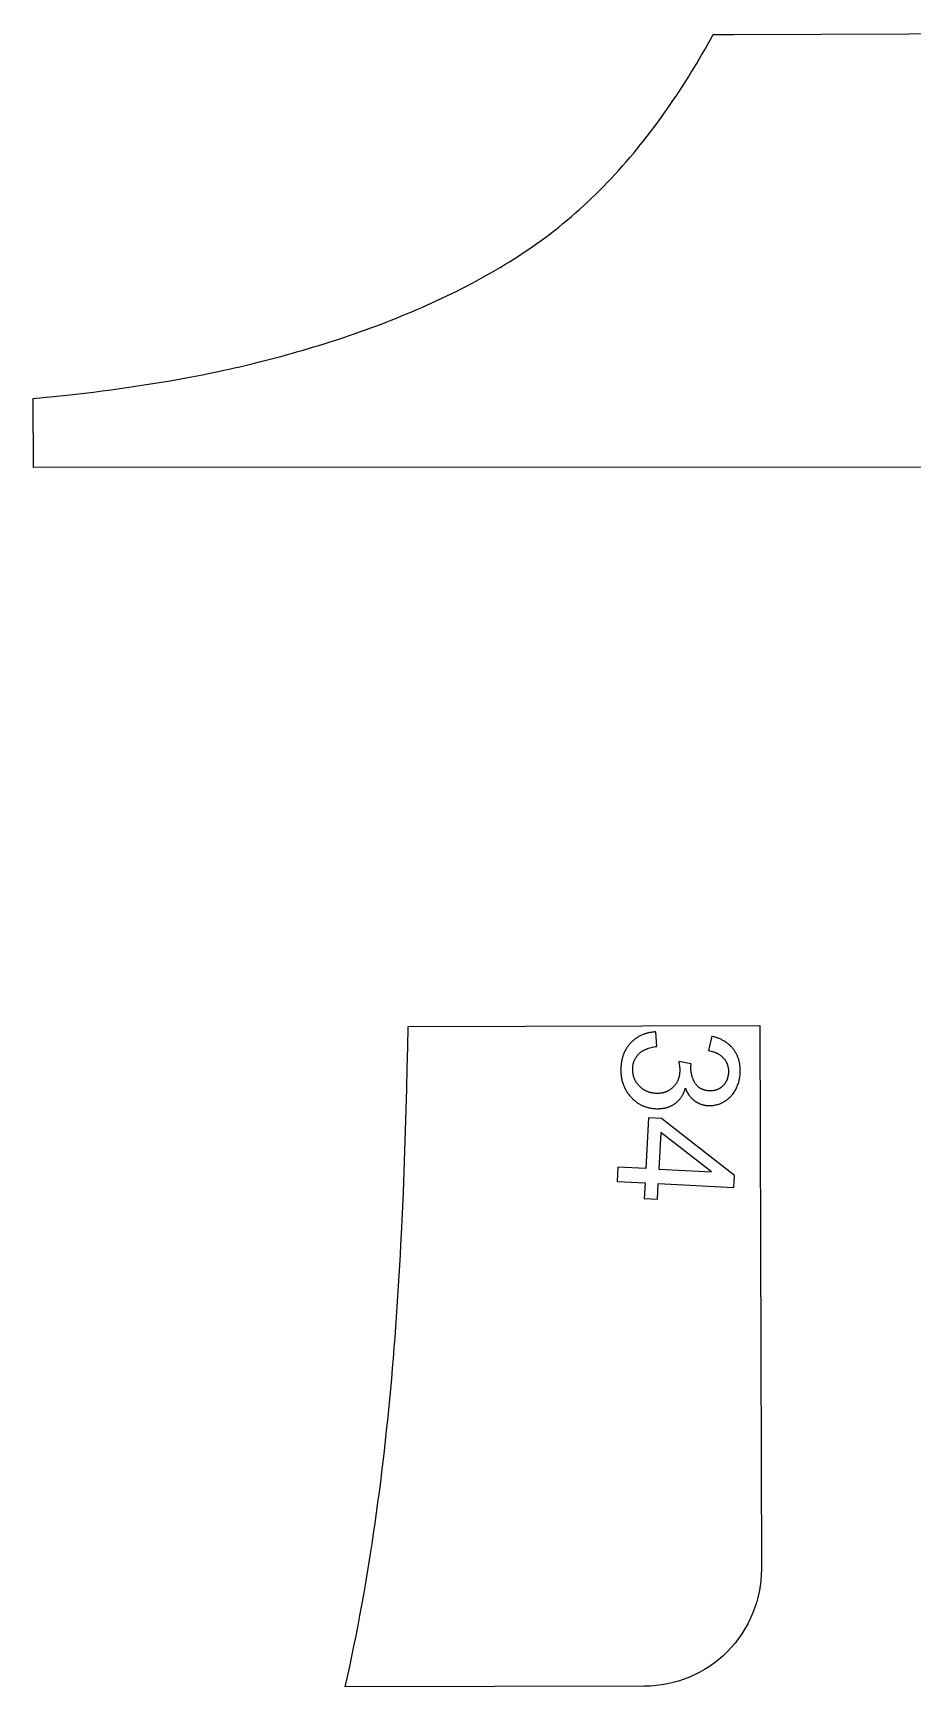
# Model space of a CAD drawing. Extents: x -8894 to -3022, y 6798 to 8329.
# Drawn here: x -8894 to -8518, y 7623 to 8329 of the extents above; entities that cross this region are included whole.
import ezdxf

# ---------------------------------------------------------------- set-up
doc = ezdxf.new("R2010")
doc.units = 0
doc.layers.add('LAYER_03', color=7, linetype='CONTINUOUS')
doc.layers.add('STEVILKE', color=7, linetype='CONTINUOUS')

msp = doc.modelspace()

# ---------------------------------------------------------------- linework, layer by layer
at = {"layer": 'LAYER_03'}
msp.add_lwpolyline([(-8494.41, 8143.91), (-8894.22, 8143.7), (-8894.35, 8173.16), (-8879.87, 8174.68), (-8876.08, 8175.1), (-8872.3, 8175.53), (-8868.52, 8175.98), (-8864.75, 8176.45), (-8860.97, 8176.94), (-8857.21, 8177.46), (-8853.44, 8177.99), (-8849.68, 8178.55), (-8845.04, 8179.26), (-8840.42, 8180.01), (-8835.81, 8180.8), (-8831.2, 8181.62), (-8826.61, 8182.47), (-8822.02, 8183.37), (-8817.44, 8184.3), (-8815.16, 8184.78), (-8812.87, 8185.27), (-8810.59, 8185.77), (-8808.32, 8186.28), (-8806.04, 8186.8), (-8803.77, 8187.33), (-8801.5, 8187.87), (-8799.23, 8188.42), (-8796.97, 8188.98), (-8794.71, 8189.56), (-8792.45, 8190.14), (-8790.19, 8190.73), (-8787.94, 8191.34), (-8785.69, 8191.96), (-8783.44, 8192.58), (-8781.19, 8193.22), (-8778.95, 8193.87), (-8776.71, 8194.53), (-8774.48, 8195.21), (-8772.24, 8195.89), (-8770.01, 8196.58), (-8767.78, 8197.29), (-8765.56, 8198), (-8763.33, 8198.73), (-8761.12, 8199.47), (-8758.9, 8200.22), (-8756.69, 8200.99), (-8754.47, 8201.77), (-8752.27, 8202.55), (-8750.06, 8203.36), (-8747.86, 8204.17), (-8745.67, 8205), (-8743.47, 8205.84), (-8741.28, 8206.7), (-8739.09, 8207.57), (-8736.91, 8208.45), (-8734.73, 8209.35), (-8732.56, 8210.26), (-8730.39, 8211.19), (-8728.22, 8212.13), (-8726.06, 8213.08), (-8723.91, 8214.05), (-8721.77, 8215.03), (-8719.63, 8216.03), (-8717.5, 8217.04), (-8715.38, 8218.07), (-8713.27, 8219.11), (-8711.17, 8220.17), (-8709.09, 8221.24), (-8707.01, 8222.33), (-8704.94, 8223.43), (-8702.88, 8224.55), (-8700.84, 8225.69), (-8698.8, 8226.84), (-8696.78, 8228.01), (-8694.76, 8229.19), (-8692.76, 8230.4), (-8690.77, 8231.62), (-8688.8, 8232.86), (-8686.83, 8234.12), (-8684.88, 8235.41), (-8682.94, 8236.71), (-8681.02, 8238.03), (-8679.1, 8239.37), (-8677.21, 8240.73), (-8675.32, 8242.12), (-8673.45, 8243.53), (-8671.59, 8244.96), (-8669.75, 8246.41), (-8667.93, 8247.88), (-8666.11, 8249.38), (-8664.31, 8250.9), (-8662.53, 8252.44), (-8660.76, 8254), (-8659.01, 8255.59), (-8657.27, 8257.2), (-8655.55, 8258.84), (-8653.85, 8260.5), (-8652.16, 8262.17), (-8650.49, 8263.86), (-8648.85, 8265.57), (-8647.22, 8267.3), (-8645.62, 8269.03), (-8644.03, 8270.78), (-8642.46, 8272.55), (-8640.91, 8274.32), (-8639.38, 8276.11), (-8637.86, 8277.91), (-8636.36, 8279.72), (-8634.88, 8281.55), (-8633.41, 8283.39), (-8631.96, 8285.24), (-8630.53, 8287.1), (-8629.11, 8288.97), (-8627.71, 8290.86), (-8626.32, 8292.75), (-8624.95, 8294.66), (-8623.59, 8296.58), (-8622.25, 8298.51), (-8620.92, 8300.45), (-8619.61, 8302.4), (-8618.31, 8304.36), (-8617.03, 8306.33), (-8615.75, 8308.31), (-8614.49, 8310.3), (-8613.25, 8312.3), (-8612.02, 8314.31), (-8610.8, 8316.33), (-8609.59, 8318.35), (-8608.39, 8320.39), (-8607.21, 8322.44), (-8606.04, 8324.49), (-8604.88, 8326.55), (-8603.73, 8328.62), (-8595.02, 8328.63), (-8445.02, 8329.28)], dxfattribs=at)
msp.add_lwpolyline([(-8633.04, 7623.25), (-8760.94, 7622.93), (-8759.97, 7627.29), (-8759.03, 7631.64), (-8758.11, 7636), (-8757.22, 7640.37), (-8756.34, 7644.73), (-8755.5, 7649.1), (-8754.67, 7653.46), (-8753.86, 7657.83), (-8753.08, 7662.21), (-8752.32, 7666.58), (-8751.58, 7670.96), (-8750.86, 7675.34), (-8750.16, 7679.72), (-8749.48, 7684.1), (-8748.82, 7688.49), (-8748.19, 7692.87), (-8747.57, 7697.26), (-8746.97, 7701.65), (-8746.38, 7706.04), (-8745.82, 7710.44), (-8745.27, 7714.83), (-8744.75, 7719.23), (-8744.23, 7723.63), (-8743.74, 7728.03), (-8743.26, 7732.43), (-8742.8, 7736.83), (-8742.36, 7741.24), (-8741.93, 7745.64), (-8741.51, 7750.05), (-8741.11, 7754.46), (-8740.73, 7758.87), (-8740.36, 7763.28), (-8740, 7767.7), (-8739.66, 7772.11), (-8739.33, 7776.53), (-8739.02, 7780.94), (-8738.71, 7785.36), (-8738.42, 7789.78), (-8738.14, 7794.2), (-8737.87, 7798.62), (-8737.62, 7803.05), (-8737.37, 7807.47), (-8737.14, 7811.89), (-8736.91, 7816.32), (-8736.5, 7825.18), (-8736.11, 7834.03), (-8735.77, 7842.9), (-8735.46, 7851.76), (-8735.17, 7860.63), (-8734.92, 7869.5), (-8734.68, 7878.37), (-8734.47, 7887.25), (-8734.28, 7896.12), (-8734.11, 7905), (-8583.75, 7905.37), (-8583.17, 7673.37, -0.414214)], format="xyb", close=True, dxfattribs=at)
at = {"layer": 'STEVILKE'}
for points in [[(-8628.32, 7902.67), (-8628.71, 7902.65), (-8629.1, 7902.62), (-8629.48, 7902.58), (-8629.86, 7902.54), (-8630.23, 7902.49), (-8630.6, 7902.43), (-8630.96, 7902.36), (-8631.32, 7902.29), (-8631.68, 7902.2), (-8632.03, 7902.11), (-8632.38, 7902.02), (-8632.72, 7901.91), (-8633.06, 7901.8), (-8633.39, 7901.68), (-8633.73, 7901.55), (-8634.05, 7901.42), (-8634.38, 7901.27), (-8634.69, 7901.12), (-8635.01, 7900.97), (-8635.32, 7900.8), (-8635.63, 7900.63), (-8635.93, 7900.45), (-8636.23, 7900.26), (-8636.52, 7900.07), (-8636.81, 7899.86), (-8637.09, 7899.66), (-8637.38, 7899.44), (-8637.65, 7899.21), (-8637.93, 7898.98), (-8638.19, 7898.74), (-8638.46, 7898.49), (-8638.72, 7898.24), (-8638.97, 7897.98), (-8639.22, 7897.71), (-8639.46, 7897.44), (-8639.69, 7897.16), (-8639.92, 7896.88), (-8640.14, 7896.6), (-8640.35, 7896.31), (-8640.55, 7896.02), (-8640.75, 7895.72), (-8640.93, 7895.41), (-8641.11, 7895.1), (-8641.29, 7894.79), (-8641.45, 7894.47), (-8641.61, 7894.15), (-8641.76, 7893.82), (-8641.91, 7893.49), (-8642.04, 7893.15), (-8642.17, 7892.81), (-8642.29, 7892.46), (-8642.4, 7892.11), (-8642.51, 7891.76), (-8642.61, 7891.4), (-8642.7, 7891.03), (-8642.79, 7890.66), (-8642.86, 7890.29), (-8642.93, 7889.91), (-8642.99, 7889.52), (-8643.05, 7889.13), (-8643.09, 7888.74), (-8643.13, 7888.34), (-8643.17, 7887.94), (-8643.19, 7887.53), (-8643.21, 7887.07), (-8643.22, 7886.63), (-8643.22, 7886.18), (-8643.21, 7885.74), (-8643.19, 7885.31), (-8643.17, 7884.88), (-8643.13, 7884.45), (-8643.08, 7884.03), (-8643.03, 7883.61), (-8642.97, 7883.2), (-8642.89, 7882.79), (-8642.81, 7882.39), (-8642.72, 7881.99), (-8642.62, 7881.59), (-8642.51, 7881.2), (-8642.39, 7880.82), (-8642.27, 7880.43), (-8642.13, 7880.06), (-8641.98, 7879.68), (-8641.83, 7879.32), (-8641.67, 7878.95), (-8641.49, 7878.59), (-8641.31, 7878.24), (-8641.12, 7877.89), (-8640.92, 7877.54), (-8640.71, 7877.2), (-8640.49, 7876.86), (-8640.26, 7876.53), (-8640.03, 7876.2), (-8639.78, 7875.88), (-8639.52, 7875.56), (-8639.26, 7875.25), (-8638.99, 7874.94), (-8638.71, 7874.64), (-8638.43, 7874.35), (-8638.15, 7874.07), (-8637.86, 7873.8), (-8637.57, 7873.54), (-8637.27, 7873.28), (-8636.97, 7873.04), (-8636.66, 7872.8), (-8636.35, 7872.58), (-8636.04, 7872.36), (-8635.72, 7872.15), (-8635.4, 7871.96), (-8635.07, 7871.77), (-8634.74, 7871.59), (-8634.4, 7871.41), (-8634.06, 7871.25), (-8633.71, 7871.1), (-8633.37, 7870.96), (-8633.01, 7870.82), (-8632.65, 7870.7), (-8632.29, 7870.58), (-8631.92, 7870.47), (-8631.55, 7870.37), (-8631.18, 7870.28), (-8630.8, 7870.2), (-8630.41, 7870.13), (-8630.02, 7870.07), (-8629.63, 7870.02), (-8629.23, 7869.98), (-8628.83, 7869.94), (-8628.42, 7869.92), (-8627.83, 7869.89), (-8627.24, 7869.89), (-8626.95, 7869.9), (-8626.66, 7869.91), (-8626.38, 7869.93), (-8626.1, 7869.95), (-8625.82, 7869.98), (-8625.55, 7870.01), (-8625.28, 7870.05), (-8625.01, 7870.09), (-8624.74, 7870.13), (-8624.48, 7870.18), (-8624.22, 7870.24), (-8623.96, 7870.3), (-8623.71, 7870.37), (-8623.46, 7870.44), (-8623.21, 7870.52), (-8622.96, 7870.6), (-8622.72, 7870.68), (-8622.48, 7870.77), (-8622.25, 7870.87), (-8622.01, 7870.97), (-8621.78, 7871.08), (-8621.55, 7871.19), (-8621.33, 7871.3), (-8621.11, 7871.42), (-8620.89, 7871.55), (-8620.67, 7871.68), (-8620.46, 7871.82), (-8620.25, 7871.96), (-8620.04, 7872.1), (-8619.84, 7872.25), (-8619.64, 7872.4), (-8619.45, 7872.56), (-8619.26, 7872.72), (-8619.07, 7872.89), (-8618.89, 7873.06), (-8618.71, 7873.23), (-8618.53, 7873.41), (-8618.36, 7873.59), (-8618.2, 7873.77), (-8618.04, 7873.96), (-8617.88, 7874.16), (-8617.73, 7874.36), (-8617.58, 7874.56), (-8617.43, 7874.76), (-8617.29, 7874.97), (-8617.15, 7875.19), (-8617.02, 7875.41), (-8616.89, 7875.63), (-8616.77, 7875.86), (-8616.64, 7876.09), (-8616.53, 7876.32), (-8616.41, 7876.56), (-8616.31, 7876.8), (-8616.2, 7877.05), (-8616.1, 7877.3), (-8616, 7877.56), (-8615.91, 7877.81), (-8615.82, 7878.08), (-8615.74, 7878.34), (-8615.66, 7878.62), (-8615.48, 7878.19), (-8615.29, 7877.77), (-8615.1, 7877.37), (-8614.89, 7876.97), (-8614.68, 7876.6), (-8614.45, 7876.23), (-8614.22, 7875.88), (-8614.1, 7875.7), (-8613.97, 7875.54), (-8613.85, 7875.37), (-8613.72, 7875.21), (-8613.59, 7875.05), (-8613.46, 7874.89), (-8613.33, 7874.74), (-8613.19, 7874.59), (-8613.05, 7874.44), (-8612.91, 7874.3), (-8612.77, 7874.16), (-8612.62, 7874.02), (-8612.48, 7873.88), (-8612.32, 7873.75), (-8612.17, 7873.63), (-8612.02, 7873.5), (-8611.86, 7873.38), (-8611.7, 7873.26), (-8611.54, 7873.15), (-8611.38, 7873.03), (-8611.21, 7872.92), (-8611.05, 7872.82), (-8610.88, 7872.72), (-8610.72, 7872.62), (-8610.55, 7872.52), (-8610.38, 7872.43), (-8610.21, 7872.34), (-8610.03, 7872.26), (-8609.86, 7872.18), (-8609.68, 7872.1), (-8609.51, 7872.02), (-8609.33, 7871.95), (-8609.15, 7871.88), (-8608.97, 7871.82), (-8608.79, 7871.75), (-8608.6, 7871.7), (-8608.42, 7871.64), (-8608.23, 7871.59), (-8608.05, 7871.54), (-8607.86, 7871.49), (-8607.67, 7871.45), (-8607.48, 7871.41), (-8607.28, 7871.38), (-8607.09, 7871.35), (-8606.9, 7871.32), (-8606.7, 7871.29), (-8606.3, 7871.25), (-8605.9, 7871.22), (-8605.48, 7871.21), (-8605.05, 7871.21), (-8604.63, 7871.22), (-8604.22, 7871.25), (-8603.8, 7871.3), (-8603.39, 7871.35), (-8602.98, 7871.42), (-8602.57, 7871.51), (-8602.16, 7871.61), (-8601.76, 7871.73), (-8601.35, 7871.86), (-8600.95, 7872), (-8600.56, 7872.16), (-8600.16, 7872.33), (-8599.77, 7872.52), (-8599.38, 7872.72), (-8599.18, 7872.82), (-8598.99, 7872.93), (-8598.8, 7873.04), (-8598.61, 7873.16), (-8598.43, 7873.28), (-8598.25, 7873.4), (-8598.07, 7873.53), (-8597.89, 7873.66), (-8597.71, 7873.79), (-8597.54, 7873.92), (-8597.37, 7874.06), (-8597.2, 7874.2), (-8597.04, 7874.35), (-8596.87, 7874.5), (-8596.71, 7874.65), (-8596.55, 7874.8), (-8596.39, 7874.96), (-8596.24, 7875.12), (-8596.09, 7875.29), (-8595.94, 7875.46), (-8595.65, 7875.8), (-8595.36, 7876.16), (-8595.09, 7876.54), (-8594.83, 7876.92), (-8594.57, 7877.32), (-8594.32, 7877.73), (-8594.09, 7878.15), (-8593.87, 7878.58), (-8593.66, 7879.01), (-8593.47, 7879.45), (-8593.29, 7879.9), (-8593.12, 7880.35), (-8592.97, 7880.8), (-8592.83, 7881.26), (-8592.7, 7881.73), (-8592.59, 7882.21), (-8592.49, 7882.68), (-8592.4, 7883.17), (-8592.33, 7883.66), (-8592.27, 7884.16), (-8592.22, 7884.66), (-8592.19, 7885.17), (-8592.17, 7885.53), (-8592.16, 7885.9), (-8592.16, 7886.26), (-8592.17, 7886.62), (-8592.18, 7886.97), (-8592.2, 7887.32), (-8592.22, 7887.67), (-8592.25, 7888.02), (-8592.29, 7888.36), (-8592.34, 7888.69), (-8592.39, 7889.03), (-8592.45, 7889.36), (-8592.52, 7889.69), (-8592.59, 7890.01), (-8592.67, 7890.33), (-8592.76, 7890.65), (-8592.85, 7890.96), (-8592.95, 7891.27), (-8593.06, 7891.58), (-8593.17, 7891.88), (-8593.29, 7892.18), (-8593.42, 7892.47), (-8593.55, 7892.77), (-8593.7, 7893.06), (-8593.84, 7893.34), (-8594, 7893.62), (-8594.16, 7893.9), (-8594.33, 7894.18), (-8594.5, 7894.45), (-8594.69, 7894.72), (-8594.87, 7894.98), (-8595.07, 7895.24), (-8595.27, 7895.5), (-8595.48, 7895.75), (-8595.69, 7896), (-8595.91, 7896.24), (-8596.14, 7896.48), (-8596.37, 7896.71), (-8596.6, 7896.93), (-8596.84, 7897.15), (-8597.09, 7897.37), (-8597.34, 7897.58), (-8597.6, 7897.78), (-8597.87, 7897.98), (-8598.14, 7898.17), (-8598.41, 7898.36), (-8598.7, 7898.54), (-8598.98, 7898.72), (-8599.28, 7898.89), (-8599.58, 7899.06), (-8599.88, 7899.22), (-8600.19, 7899.38), (-8600.51, 7899.53), (-8600.83, 7899.67), (-8601.15, 7899.81), (-8601.49, 7899.95), (-8601.83, 7900.08), (-8602.17, 7900.2), (-8602.52, 7900.32), (-8602.88, 7900.43), (-8603.24, 7900.54), (-8603.61, 7900.65), (-8604.36, 7900.84), (-8605.76, 7894.76), (-8605.21, 7894.65), (-8604.68, 7894.51), (-8604.17, 7894.37), (-8603.68, 7894.21), (-8603.44, 7894.13), (-8603.2, 7894.04), (-8602.97, 7893.95), (-8602.74, 7893.86), (-8602.52, 7893.76), (-8602.3, 7893.66), (-8602.09, 7893.56), (-8601.88, 7893.46), (-8601.68, 7893.35), (-8601.48, 7893.24), (-8601.29, 7893.12), (-8601.1, 7893.01), (-8600.91, 7892.89), (-8600.73, 7892.76), (-8600.56, 7892.64), (-8600.38, 7892.51), (-8600.22, 7892.37), (-8600.05, 7892.24), (-8599.9, 7892.1), (-8599.74, 7891.96), (-8599.59, 7891.81), (-8599.45, 7891.66), (-8599.31, 7891.51), (-8599.18, 7891.36), (-8599.04, 7891.2), (-8598.92, 7891.04), (-8598.8, 7890.88), (-8598.68, 7890.72), (-8598.57, 7890.55), (-8598.46, 7890.38), (-8598.36, 7890.21), (-8598.26, 7890.04), (-8598.16, 7889.87), (-8598.07, 7889.69), (-8597.99, 7889.51), (-8597.91, 7889.33), (-8597.83, 7889.15), (-8597.76, 7888.97), (-8597.69, 7888.78), (-8597.63, 7888.59), (-8597.57, 7888.4), (-8597.51, 7888.21), (-8597.47, 7888.01), (-8597.42, 7887.82), (-8597.38, 7887.62), (-8597.34, 7887.42), (-8597.31, 7887.21), (-8597.29, 7887.01), (-8597.26, 7886.8), (-8597.25, 7886.59), (-8597.23, 7886.38), (-8597.22, 7886.16), (-8597.22, 7885.95), (-8597.22, 7885.73), (-8597.22, 7885.51), (-8597.23, 7885.29), (-8597.25, 7885.06), (-8597.26, 7884.84), (-8597.29, 7884.62), (-8597.31, 7884.41), (-8597.34, 7884.19), (-8597.38, 7883.98), (-8597.42, 7883.78), (-8597.46, 7883.57), (-8597.51, 7883.37), (-8597.56, 7883.17), (-8597.61, 7882.98), (-8597.67, 7882.78), (-8597.74, 7882.59), (-8597.8, 7882.4), (-8597.88, 7882.22), (-8597.95, 7882.04), (-8598.03, 7881.86), (-8598.12, 7881.68), (-8598.21, 7881.51), (-8598.3, 7881.34), (-8598.4, 7881.17), (-8598.5, 7881.01), (-8598.61, 7880.84), (-8598.72, 7880.68), (-8598.83, 7880.53), (-8598.95, 7880.37), (-8599.07, 7880.22), (-8599.2, 7880.07), (-8599.33, 7879.93), (-8599.46, 7879.79), (-8599.6, 7879.65), (-8599.75, 7879.51), (-8599.89, 7879.38), (-8600.04, 7879.25), (-8600.19, 7879.12), (-8600.34, 7879.01), (-8600.5, 7878.89), (-8600.66, 7878.78), (-8600.81, 7878.67), (-8600.97, 7878.57), (-8601.14, 7878.48), (-8601.3, 7878.38), (-8601.47, 7878.3), (-8601.64, 7878.21), (-8601.81, 7878.14), (-8601.98, 7878.06), (-8602.16, 7877.99), (-8602.33, 7877.93), (-8602.51, 7877.87), (-8602.69, 7877.81), (-8602.88, 7877.76), (-8603.06, 7877.71), (-8603.25, 7877.67), (-8603.44, 7877.64), (-8603.63, 7877.6), (-8603.82, 7877.57), (-8604.02, 7877.55), (-8604.22, 7877.53), (-8604.42, 7877.52), (-8604.62, 7877.51), (-8604.82, 7877.5), (-8605.03, 7877.5), (-8605.23, 7877.51), (-8605.44, 7877.51), (-8605.71, 7877.53), (-8605.97, 7877.55), (-8606.22, 7877.58), (-8606.47, 7877.62), (-8606.72, 7877.66), (-8606.96, 7877.7), (-8607.19, 7877.75), (-8607.42, 7877.81), (-8607.65, 7877.88), (-8607.87, 7877.94), (-8608.09, 7878.02), (-8608.3, 7878.1), (-8608.51, 7878.19), (-8608.71, 7878.28), (-8608.91, 7878.38), (-8609.11, 7878.49), (-8609.3, 7878.6), (-8609.48, 7878.71), (-8609.66, 7878.84), (-8609.84, 7878.96), (-8610.01, 7879.1), (-8610.17, 7879.24), (-8610.34, 7879.39), (-8610.49, 7879.54), (-8610.64, 7879.7), (-8610.79, 7879.86), (-8610.94, 7880.03), (-8611.07, 7880.21), (-8611.21, 7880.39), (-8611.34, 7880.57), (-8611.46, 7880.77), (-8611.58, 7880.97), (-8611.7, 7881.17), (-8611.81, 7881.37), (-8611.92, 7881.58), (-8612.02, 7881.79), (-8612.12, 7881.99), (-8612.21, 7882.2), (-8612.31, 7882.42), (-8612.39, 7882.63), (-8612.48, 7882.84), (-8612.55, 7883.06), (-8612.63, 7883.27), (-8612.7, 7883.49), (-8612.77, 7883.71), (-8612.83, 7883.93), (-8612.89, 7884.15), (-8612.94, 7884.37), (-8612.99, 7884.6), (-8613.04, 7884.82), (-8613.08, 7885.05), (-8613.12, 7885.28), (-8613.16, 7885.51), (-8613.19, 7885.74), (-8613.21, 7885.97), (-8613.23, 7886.2), (-8613.25, 7886.44), (-8613.27, 7886.67), (-8613.28, 7887.15), (-8613.28, 7887.63), (-8613.26, 7888.12), (-8613.26, 7888.21), (-8613.25, 7888.32), (-8613.23, 7888.55), (-8613.19, 7888.81), (-8613.15, 7889.1), (-8618.49, 7890.06), (-8618.36, 7889.41), (-8618.26, 7888.8), (-8618.17, 7888.21), (-8618.1, 7887.66), (-8618.05, 7887.13), (-8618.04, 7886.87), (-8618.02, 7886.62), (-8618.02, 7886.38), (-8618.02, 7886.15), (-8618.02, 7885.92), (-8618.03, 7885.7), (-8618.05, 7885.43), (-8618.07, 7885.17), (-8618.09, 7884.92), (-8618.13, 7884.66), (-8618.16, 7884.41), (-8618.2, 7884.16), (-8618.25, 7883.92), (-8618.3, 7883.67), (-8618.36, 7883.43), (-8618.43, 7883.2), (-8618.49, 7882.97), (-8618.57, 7882.74), (-8618.65, 7882.51), (-8618.73, 7882.29), (-8618.82, 7882.07), (-8618.91, 7881.85), (-8619.01, 7881.64), (-8619.12, 7881.43), (-8619.23, 7881.22), (-8619.34, 7881.02), (-8619.46, 7880.82), (-8619.59, 7880.62), (-8619.72, 7880.43), (-8619.85, 7880.24), (-8619.99, 7880.05), (-8620.14, 7879.87), (-8620.29, 7879.68), (-8620.45, 7879.51), (-8620.61, 7879.33), (-8620.78, 7879.16), (-8620.95, 7878.99), (-8621.13, 7878.83), (-8621.31, 7878.67), (-8621.49, 7878.51), (-8621.68, 7878.36), (-8621.87, 7878.22), (-8622.06, 7878.08), (-8622.25, 7877.94), (-8622.45, 7877.82), (-8622.65, 7877.69), (-8622.85, 7877.58), (-8623.06, 7877.47), (-8623.27, 7877.36), (-8623.48, 7877.26), (-8623.69, 7877.17), (-8623.9, 7877.08), (-8624.12, 7876.99), (-8624.34, 7876.92), (-8624.57, 7876.84), (-8624.79, 7876.78), (-8625.02, 7876.72), (-8625.25, 7876.66), (-8625.49, 7876.61), (-8625.72, 7876.57), (-8625.96, 7876.53), (-8626.2, 7876.49), (-8626.45, 7876.47), (-8626.69, 7876.44), (-8626.94, 7876.43), (-8627.19, 7876.41), (-8627.45, 7876.41), (-8627.71, 7876.41), (-8627.97, 7876.41), (-8628.23, 7876.42), (-8628.5, 7876.44), (-8628.78, 7876.46), (-8629.04, 7876.49), (-8629.31, 7876.53), (-8629.57, 7876.57), (-8629.83, 7876.61), (-8630.09, 7876.66), (-8630.34, 7876.72), (-8630.59, 7876.78), (-8630.84, 7876.85), (-8631.08, 7876.92), (-8631.33, 7877), (-8631.56, 7877.09), (-8631.8, 7877.18), (-8632.03, 7877.27), (-8632.26, 7877.38), (-8632.48, 7877.48), (-8632.71, 7877.6), (-8632.93, 7877.72), (-8633.14, 7877.84), (-8633.36, 7877.97), (-8633.57, 7878.11), (-8633.77, 7878.25), (-8633.98, 7878.4), (-8634.18, 7878.55), (-8634.38, 7878.71), (-8634.57, 7878.87), (-8634.76, 7879.04), (-8634.95, 7879.22), (-8635.14, 7879.4), (-8635.32, 7879.59), (-8635.5, 7879.78), (-8635.67, 7879.98), (-8635.84, 7880.18), (-8636, 7880.38), (-8636.16, 7880.58), (-8636.31, 7880.79), (-8636.46, 7881), (-8636.59, 7881.21), (-8636.73, 7881.42), (-8636.85, 7881.64), (-8636.98, 7881.85), (-8637.09, 7882.07), (-8637.2, 7882.3), (-8637.3, 7882.52), (-8637.4, 7882.75), (-8637.49, 7882.98), (-8637.57, 7883.21), (-8637.65, 7883.44), (-8637.73, 7883.68), (-8637.79, 7883.92), (-8637.85, 7884.16), (-8637.91, 7884.4), (-8637.96, 7884.65), (-8638, 7884.9), (-8638.04, 7885.15), (-8638.07, 7885.4), (-8638.1, 7885.66), (-8638.11, 7885.91), (-8638.13, 7886.17), (-8638.13, 7886.43), (-8638.14, 7886.7), (-8638.13, 7886.97), (-8638.12, 7887.24), (-8638.11, 7887.46), (-8638.09, 7887.69), (-8638.07, 7887.91), (-8638.04, 7888.13), (-8638.01, 7888.34), (-8637.97, 7888.56), (-8637.93, 7888.77), (-8637.89, 7888.98), (-8637.84, 7889.19), (-8637.79, 7889.39), (-8637.73, 7889.59), (-8637.67, 7889.79), (-8637.6, 7889.99), (-8637.53, 7890.19), (-8637.45, 7890.38), (-8637.37, 7890.57), (-8637.29, 7890.76), (-8637.2, 7890.95), (-8637.11, 7891.13), (-8637.01, 7891.31), (-8636.91, 7891.49), (-8636.81, 7891.66), (-8636.7, 7891.84), (-8636.58, 7892.01), (-8636.46, 7892.18), (-8636.34, 7892.35), (-8636.21, 7892.51), (-8636.08, 7892.67), (-8635.94, 7892.83), (-8635.8, 7892.99), (-8635.66, 7893.14), (-8635.51, 7893.3), (-8635.35, 7893.45), (-8635.19, 7893.59), (-8635.03, 7893.74), (-8634.86, 7893.88), (-8634.68, 7894.01), (-8634.5, 7894.15), (-8634.31, 7894.28), (-8634.12, 7894.4), (-8633.92, 7894.53), (-8633.71, 7894.65), (-8633.5, 7894.77), (-8633.29, 7894.88), (-8633.07, 7894.99), (-8632.84, 7895.1), (-8632.61, 7895.21), (-8632.37, 7895.31), (-8632.13, 7895.41), (-8631.88, 7895.5), (-8631.63, 7895.59), (-8631.37, 7895.68), (-8630.83, 7895.85), (-8630.27, 7896.01), (-8629.69, 7896.15), (-8629.09, 7896.28), (-8628.47, 7896.4), (-8627.82, 7896.5)], [(-8644.47, 7844.97), (-8644.79, 7838.84), (-8632.84, 7838.23), (-8633.18, 7831.49), (-8627.57, 7831.21), (-8627.22, 7837.95), (-8594.88, 7836.3), (-8594.63, 7841.3), (-8625.81, 7865.72), (-8631.42, 7866.01), (-8632.53, 7844.36)], [(-8626.91, 7844.07), (-8604.41, 7842.92), (-8626.11, 7859.7)]]:
    msp.add_lwpolyline(points, close=True, dxfattribs=at)

doc.saveas('drawing.dxf')
